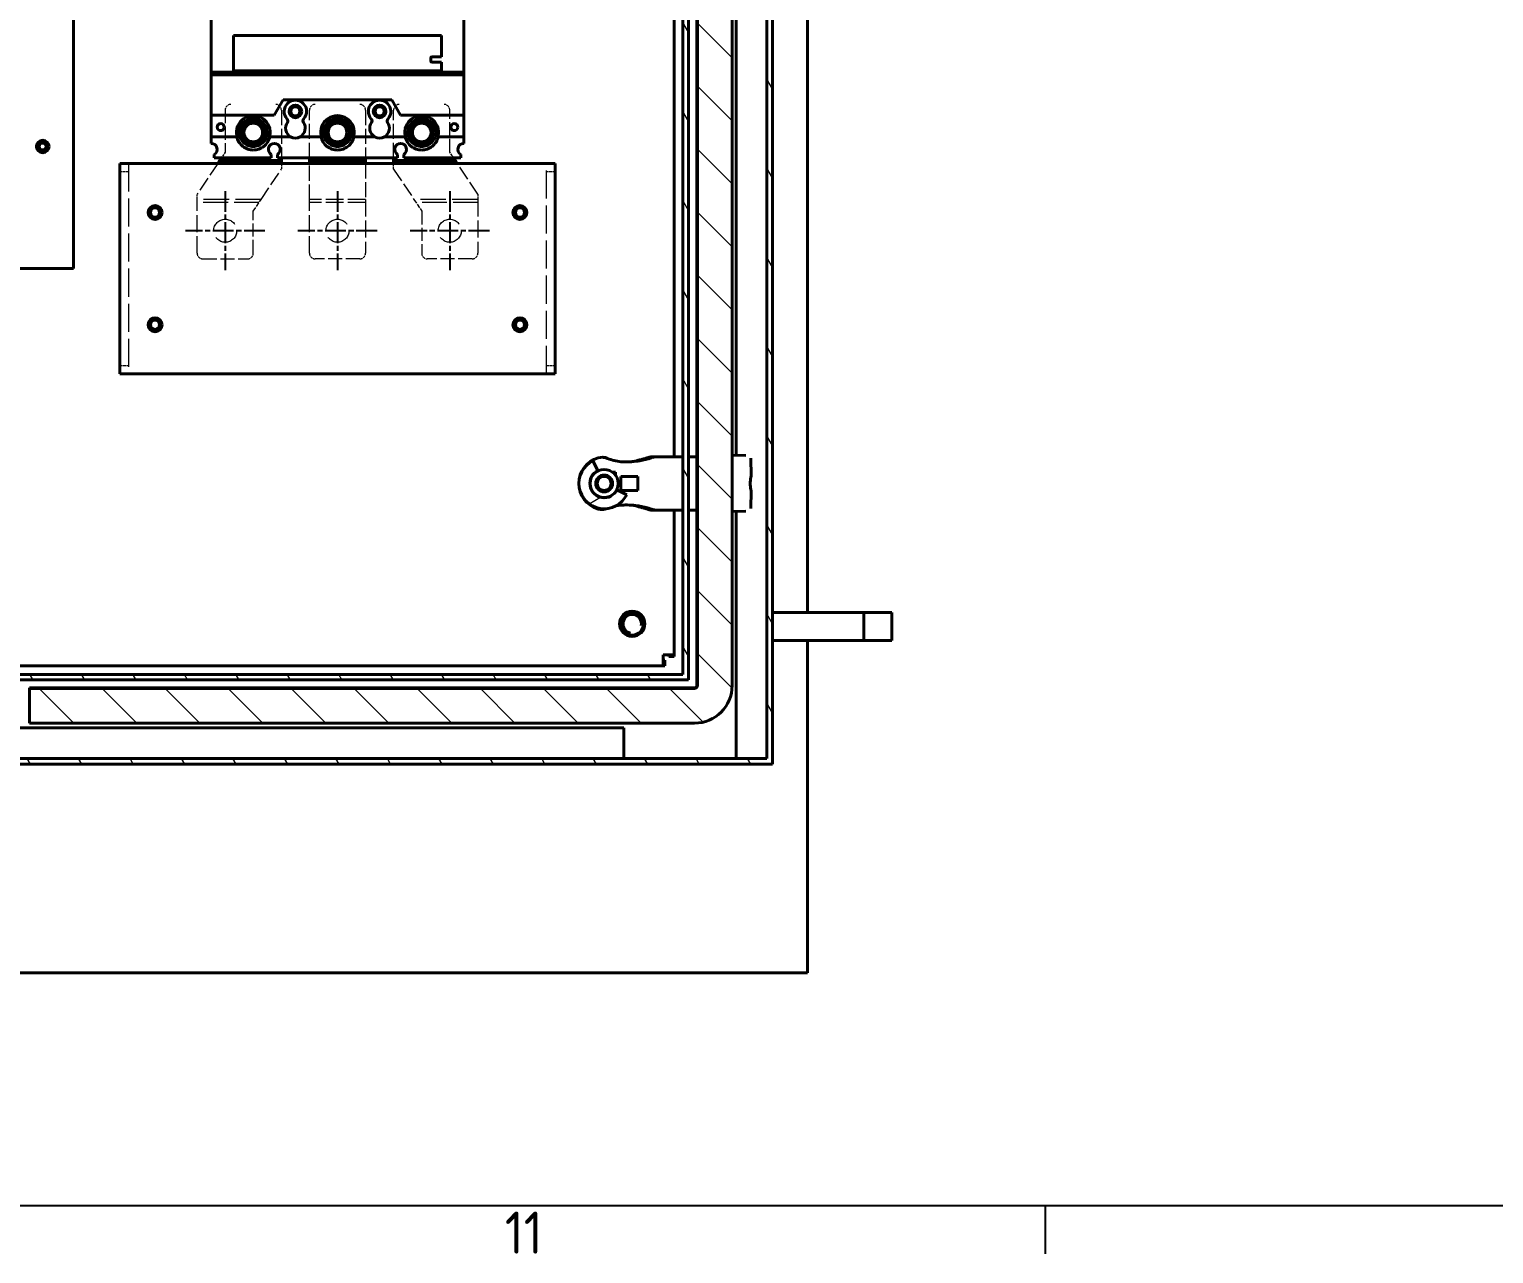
# Model space of a CAD drawing. Header units: millimetres. Extents: x 0 to 5945, y 0 to 4205.
# Drawn here: x 1867 to 2389, y 83 to 519 of the extents above; entities that cross this region are included whole.
import ezdxf

# ---------------------------------------------------------------- set-up
doc = ezdxf.new("R2010")
doc.units = ezdxf.units.MM
doc.header["$LTSCALE"] = 5
doc.linetypes.add('CHAIN', pattern=[0.3543, 0.2362, -0.0295, 0.0591, -0.0295])
doc.linetypes.add('DASHED', pattern=[0.2067, 0.1654, -0.0413])
doc.layers.get('0').update_dxf_attribs({"color": 3, "lineweight": 25})
for name, color, linetype, lineweight in [('가려진 것(ISO)', 2, 'DASHED', 18), ('가시적인 것(ISO)', 3, 'Continuous', 40), ('가시적인 좁은 것(ISO)', 3, 'Continuous', 35), ('경계(ISO)', 7, 'Continuous', 25), ('중심 표식(ISO)', 1, 'Continuous', 25), ('해치(ISO)', 7, 'Continuous', 18)]:
    doc.layers.add(name, color=color, linetype=linetype, lineweight=lineweight)
doc.styles.add('문자 텍스트_PSTEK_POSCO', font='isocp.shx')
pattern_1 = [(120.0002, (0, 0), (-13.74813, -7.93754), [])]

# ---------------------------------------------------------------- blocks, each defined once
blk = doc.blocks.new('경계 Default Border')
at = {"layer": '경계(ISO)'}
blk.add_line((445.88, 20), (445.88, 16.6), dxfattribs=at)
at = {"layer": '경계(ISO)', "flags": 128}
blk.add_lwpolyline([(20, 20), (20, 821), (1169, 821), (1169, 20), (20, 20)], dxfattribs=at)
at = {"layer": '경계(ISO)', "color": 2, "insert": (407.37, 16.6), "char_height": 3, "attachment_point": 7, "style": '문자 텍스트_PSTEK_POSCO'}
blk.add_mtext('11', dxfattribs=at)

msp = doc.modelspace()

# ---------------------------------------------------------------- hatches: boundary and pattern name
at = {"layer": '해치(ISO)'}
h = msp.add_hatch(dxfattribs=at)
h.set_pattern_fill('ANSI31', color=256, scale=127, angle=75.00018, style=0)
h.set_pattern_definition(pattern_1)
h.paths.add_polyline_path([(1602.237, 257.352), (2132.237, 257.352), (2132.237, 827.352), (1602.237, 827.352), (1602.237, 766.852), (1602.237, 707.852), (1602.237, 376.852), (1602.237, 317.852)])
h.paths.add_polyline_path([(1604.237, 259.352), (1604.237, 825.352), (2130.237, 825.352), (2130.237, 259.352)], flags=0)
edge = h.paths.add_edge_path()
edge.add_ellipse((1657.237, 307.352), major_axis=(-4, 0), ratio=1, start_angle=0, end_angle=360)
h.paths.add_polyline_path([(2102.237, 287.352), (2102.237, 797.352), (1632.237, 797.352), (1632.237, 287.352)])
h.paths.add_polyline_path([(1634.237, 289.352), (1634.237, 795.352), (2100.237, 795.352), (2100.237, 289.352)], flags=0)
h = msp.add_hatch(dxfattribs=at)
h.set_pattern_fill('ANSI31', color=256, scale=127, angle=90.00021, style=0)
h.set_pattern_definition([(135.0002, (0, 0), (-11.22528, -11.22536), [])])
edge = h.paths.add_edge_path()
edge.add_line((2117.821, 285.352), (2117.821, 799.352))
edge.add_ellipse((2104.437, 799.352), major_axis=(13.384, 0), ratio=1, start_angle=0, end_angle=90)
edge.add_line((2104.437, 812.736), (1630.437, 812.736))
edge.add_ellipse((1630.437, 799.352), major_axis=(0, 13.384), ratio=1, start_angle=0, end_angle=90)
edge.add_line((1617.053, 799.352), (1617.053, 285.352))
edge.add_ellipse((1630.437, 285.352), major_axis=(-13.384, 0), ratio=1, start_angle=0, end_angle=90)
edge.add_line((1630.437, 271.967), (1867.387, 271.967))
edge.add_line((1867.387, 271.967), (1867.387, 284.311))
edge.add_line((1867.387, 284.311), (1630.437, 284.311))
edge.add_ellipse((1630.437, 285.352), major_axis=(0, -1.041), ratio=1, start_angle=270, end_angle=360, ccw=False)
edge.add_line((1629.396, 285.352), (1629.396, 799.352))
edge.add_ellipse((1630.437, 799.352), major_axis=(-1.041, 0), ratio=1, start_angle=270, end_angle=360, ccw=False)
edge.add_line((1630.437, 800.392), (2104.437, 800.392))
edge.add_ellipse((2104.437, 799.352), major_axis=(0, 1.041), ratio=1, start_angle=270, end_angle=360, ccw=False)
edge.add_line((2105.478, 799.352), (2105.478, 285.352))
edge.add_ellipse((2104.437, 285.352), major_axis=(1.041, 0), ratio=1, start_angle=270, end_angle=360, ccw=False)
edge.add_line((2104.437, 284.311), (1867.487, 284.311))
edge.add_line((1867.487, 284.311), (1867.487, 271.967))
edge.add_line((1867.487, 271.967), (2104.437, 271.967))
edge.add_ellipse((2104.437, 285.352), major_axis=(0, -13.384), ratio=1, start_angle=0, end_angle=90)
h = msp.add_hatch(dxfattribs=at)
h.set_pattern_fill('ANSI31', color=256, scale=127, angle=-14.99998, style=0)
h.set_pattern_definition([(30, (0, 0), (-7.9375, 13.74815), [])])
edge = h.paths.add_edge_path()
edge.add_ellipse((2072.237, 357.352), major_axis=(-4.024, 8.05), ratio=1, start_angle=0, end_angle=216.88738)
edge.add_line((2080.287, 353.328), (2076.799, 355.071))
edge.add_ellipse((2072.237, 357.352), major_axis=(4.562, -2.28), ratio=1, start_angle=143.11262, end_angle=360, ccw=False)
edge.add_line((2069.957, 361.913), (2068.213, 365.402))
h = msp.add_hatch(dxfattribs=at)
h.set_pattern_fill('ANSI31', color=256, scale=127, angle=75.00018, style=0)
h.set_pattern_definition(pattern_1)
edge = h.paths.add_edge_path()
edge.add_ellipse((2072.237, 357.352), major_axis=(-5, 0), ratio=1, start_angle=0, end_angle=360)
edge = h.paths.add_edge_path(flags=0)
edge.add_ellipse((2072.237, 357.352), major_axis=(2.5, 0), ratio=1, start_angle=0, end_angle=360)
h = msp.add_hatch(dxfattribs=at)
h.set_pattern_fill('ANSI31', color=256, scale=127, style=0)
h.set_pattern_definition([(45, (0, 0), (-11.22532, 11.22532), [])])
edge = h.paths.add_edge_path()
edge.add_ellipse((2072.237, 357.352), major_axis=(-3, 0), ratio=1, start_angle=0, end_angle=360)

# ---------------------------------------------------------------- linework, layer by layer
at = {"layer": '가려진 것(ISO)', "ltscale": 5.71399}
for p, q in [((1937.237, 490.352), (1937.237, 475.352)), ((2017.237, 475.352), (2017.237, 490.352)), ((1947.237, 439.352), (1947.237, 454.352)), ((2007.237, 454.352), (2007.237, 439.352))]:
    msp.add_line(p, q, dxfattribs=at)
at = {"layer": '가려진 것(ISO)', "ltscale": 6.475868}
for p, q in [((1957.237, 490.352), (1957.237, 473.352)), ((1967.237, 473.352), (1967.237, 490.352)), ((1987.237, 490.352), (1987.237, 473.352)), ((1997.237, 473.352), (1997.237, 490.352))]:
    msp.add_line(p, q, dxfattribs=at)
at = {"layer": '가려진 것(ISO)', "ltscale": 0.91715}
for p, q in [((1937.237, 475.352), (1935.896, 473.352)), ((2018.577, 473.352), (2017.237, 475.352))]:
    msp.add_line(p, q, dxfattribs=at)
at = {"layer": '가려진 것(ISO)', "ltscale": 12.094824}
for p, q in [((1902.737, 471.352), (1902.737, 396.352)), ((2051.737, 396.352), (2051.737, 471.352))]:
    msp.add_line(p, q, dxfattribs=at)
at = {"layer": '가려진 것(ISO)', "ltscale": 6.163015}
for p, q in [((1934.555, 471.352), (1927.237, 460.435)), ((2027.237, 460.435), (2019.918, 471.352))]:
    msp.add_line(p, q, dxfattribs=at)
at = {"layer": '가려진 것(ISO)', "ltscale": 11.011116}
for p, q in [((1957.237, 471.235), (1934.477, 471.235)), ((2019.997, 471.235), (1997.237, 471.235)), ((1949.997, 458.468), (1927.237, 458.468)), ((2027.237, 458.468), (2004.477, 458.468))]:
    msp.add_line(p, q, dxfattribs=at)
at = {"layer": '가려진 것(ISO)', "ltscale": 1.04912}
for p, q in [((1957.237, 471.352), (1957.237, 469.268)), ((1997.237, 469.268), (1997.237, 471.352))]:
    msp.add_line(p, q, dxfattribs=at)
at = {"layer": '가려진 것(ISO)', "ltscale": 6.48682}
for p, q in [((1967.237, 458.468), (1967.237, 471.352)), ((1987.237, 471.352), (1987.237, 458.468))]:
    msp.add_line(p, q, dxfattribs=at)
at = {"layer": '가려진 것(ISO)', "ltscale": 7.618686}
for p, q in [((1987.237, 471.235), (1967.237, 471.235)), ((1987.237, 458.468), (1967.237, 458.468)), ((1987.237, 457.352), (1967.237, 457.352))]:
    msp.add_line(p, q, dxfattribs=at)
at = {"layer": '가려진 것(ISO)', "ltscale": 1.142718}
for p, q in [((1902.737, 468.352), (1899.737, 468.352)), ((2054.737, 468.352), (2051.737, 468.352)), ((1899.737, 399.352), (1902.737, 399.352)), ((2051.737, 399.352), (2054.737, 399.352))]:
    msp.add_line(p, q, dxfattribs=at)
at = {"layer": '가려진 것(ISO)', "ltscale": 6.097047}
for p, q in [((1949.997, 458.468), (1957.237, 469.268)), ((1997.237, 469.268), (2004.477, 458.468))]:
    msp.add_line(p, q, dxfattribs=at)
at = {"layer": '가려진 것(ISO)', "ltscale": 0.990287}
for p, q in [((1927.237, 458.468), (1927.237, 460.435)), ((2027.237, 460.435), (2027.237, 458.468))]:
    msp.add_line(p, q, dxfattribs=at)
at = {"layer": '가려진 것(ISO)', "ltscale": 7.282258}
for p, q in [((1927.237, 439.352), (1927.237, 458.468)), ((1967.237, 439.352), (1967.237, 458.468)), ((1987.237, 458.468), (1987.237, 439.352)), ((2027.237, 458.468), (2027.237, 439.352))]:
    msp.add_line(p, q, dxfattribs=at)
at = {"layer": '가려진 것(ISO)', "ltscale": 10.648879}
for p, q in [((1949.248, 457.352), (1927.237, 457.352)), ((2027.237, 457.352), (2005.225, 457.352))]:
    msp.add_line(p, q, dxfattribs=at)
at = {"layer": '가려진 것(ISO)', "ltscale": 1.887987}
for p, q in [((1947.237, 454.352), (1949.997, 458.468)), ((2004.477, 458.468), (2007.237, 454.352))]:
    msp.add_line(p, q, dxfattribs=at)
at = {"layer": '가려진 것(ISO)', "ltscale": 6.094929}
for p, q in [((1929.237, 437.352), (1945.237, 437.352)), ((1985.237, 437.352), (1969.237, 437.352)), ((2025.237, 437.352), (2009.237, 437.352))]:
    msp.add_line(p, q, dxfattribs=at)
at = {"layer": '가려진 것(ISO)', "ltscale": 12.463018}
for centre in [(1937.237, 447.352), (1977.237, 447.352), (2017.237, 447.352)]:
    msp.add_circle(centre, 4.1, dxfattribs=at)
at = {"layer": '가려진 것(ISO)', "ltscale": 1.196656}
for centre, start, end in [((1939.237, 490.352), 90, 180), ((1955.237, 490.352), 0, 90), ((1969.237, 490.352), 90, 180), ((1985.237, 490.352), 0, 90), ((1999.237, 490.352), 90, 180), ((2015.237, 490.352), 0, 90), ((1929.237, 439.352), 180, 270), ((1945.237, 439.352), 270, 0), ((1969.237, 439.352), 180, 270), ((1985.237, 439.352), 270, 0), ((2009.237, 439.352), 180, 270), ((2025.237, 439.352), 270, 0)]:
    msp.add_arc(centre, 2, start, end, dxfattribs=at)
at = {"layer": '가시적인 것(ISO)'}
for p, q in [((2130.237, 825.352), (2130.237, 259.352)), ((2132.237, 257.352), (2132.237, 827.352)), ((2105.291, 799.352), (2105.291, 285.352)), ((2105.478, 799.352), (2105.478, 285.352)), ((2117.821, 285.352), (2117.821, 799.352)), ((1883.237, 795.352), (1883.237, 433.852)), ((2100.237, 795.352), (2100.237, 289.352)), ((2102.237, 287.352), (2102.237, 797.352)), ((2097.237, 717.852), (2097.237, 366.852)), ((2119.237, 367.338), (2119.237, 717.365)), ((2144.737, 311.352), (2144.737, 702.352)), ((1932.237, 527.352), (1932.237, 503.852)), ((2022.237, 503.852), (2022.237, 527.352)), ((1940.237, 516.852), (1940.237, 504.352)), ((2014.237, 516.852), (1940.237, 516.852)), ((2014.237, 509.352), (2014.237, 516.852)), ((2010.437, 507.852), (2010.437, 508.852)), ((2010.937, 509.352), (2014.237, 509.352)), ((2014.237, 507.352), (2010.937, 507.352)), ((2014.237, 504.352), (2014.237, 507.352)), ((1932.237, 502.852), (1932.237, 503.852)), ((2022.237, 503.852), (1932.237, 503.852)), ((1932.237, 502.852), (1932.237, 488.552)), ((2022.237, 502.852), (1932.237, 502.852)), ((1940.237, 504.352), (2014.237, 504.352)), ((2022.237, 503.852), (2022.237, 502.852)), ((2022.237, 488.552), (2022.237, 502.852)), ((1954.736, 488.552), (1957.837, 493.922)), ((1957.837, 493.922), (1996.637, 493.922)), ((1996.637, 493.922), (1999.737, 488.552)), ((1932.237, 488.552), (1932.237, 480.852)), ((1932.237, 488.552), (1954.736, 488.552)), ((1999.737, 488.552), (2022.237, 488.552)), ((2022.237, 488.552), (2022.237, 480.852)), ((1932.237, 478.452), (1932.237, 480.852)), ((1941.367, 480.852), (1932.237, 480.852)), ((1960.478, 480.852), (1953.107, 480.852)), ((1971.367, 480.852), (1963.996, 480.852)), ((1990.478, 480.852), (1983.107, 480.852)), ((2001.367, 480.852), (1993.996, 480.852)), ((2022.237, 480.852), (2013.107, 480.852)), ((2022.237, 480.852), (2022.237, 478.452)), ((1899.737, 396.352), (1899.737, 471.352)), ((1899.737, 471.352), (1905.737, 471.352)), ((2048.737, 471.352), (1905.737, 471.352)), ((1933.337, 473.352), (1933.337, 474.563)), ((1953.637, 473.352), (1933.337, 473.352)), ((1935.225, 472.352), (1934.555, 471.352)), ((1935.896, 473.352), (1935.225, 472.352)), ((1957.237, 472.352), (1935.225, 472.352)), ((1953.637, 473.352), (1953.637, 474.563)), ((1955.837, 473.352), (1955.837, 474.563)), ((1998.637, 473.352), (1955.837, 473.352)), ((1957.237, 473.352), (1957.237, 472.352)), ((1957.237, 472.352), (1957.237, 471.352)), ((1967.237, 472.352), (1967.237, 473.352)), ((1987.237, 472.352), (1967.237, 472.352)), ((1967.237, 471.352), (1967.237, 472.352)), ((1987.237, 473.352), (1987.237, 472.352)), ((1987.237, 472.352), (1987.237, 471.352)), ((1997.237, 472.352), (1997.237, 473.352)), ((2019.248, 472.352), (1997.237, 472.352)), ((1997.237, 471.352), (1997.237, 472.352)), ((1998.637, 473.352), (1998.637, 474.563)), ((2000.837, 473.352), (2000.837, 474.563)), ((2021.137, 473.352), (2000.837, 473.352)), ((2019.248, 472.352), (2018.577, 473.352)), ((2019.918, 471.352), (2019.248, 472.352)), ((2021.137, 473.352), (2021.137, 474.563)), ((2054.737, 471.352), (2048.737, 471.352)), ((2054.737, 471.352), (2054.737, 396.352)), ((1663.237, 433.852), (1881.237, 433.852)), ((1881.237, 433.852), (1883.237, 433.852)), ((1899.737, 396.352), (1905.737, 396.352)), ((1905.737, 396.352), (2048.737, 396.352)), ((2054.737, 396.352), (2048.737, 396.352)), ((2069.957, 361.913), (2068.213, 365.402)), ((2071.465, 366.668), (2071.463, 366.668)), ((2090.815, 366.852), (2089.38, 366.852)), ((2090.815, 366.852), (2091.783, 366.852)), ((2091.783, 366.852), (2100.237, 366.852)), ((2102.237, 366.852), (2105.291, 366.852)), ((2117.821, 367.359), (2122.716, 367.287)), ((2124.482, 366.297), (2124.575, 360.037)), ((2068.235, 360.349), (2068.235, 360.513)), ((2069.073, 361.352), (2069.237, 361.352)), ((2075.237, 361.352), (2076.235, 361.352)), ((2076.235, 361.352), (2076.235, 360.354)), ((2080.287, 353.328), (2076.799, 355.071)), ((2078.234, 359.852), (2078.234, 354.852)), ((2080.669, 359.852), (2078.234, 359.852)), ((2078.234, 354.852), (2080.669, 354.852)), ((2084.235, 359.852), (2080.669, 359.852)), ((2080.669, 354.852), (2084.235, 354.852)), ((2084.235, 359.852), (2084.235, 354.852)), ((2124.236, 357.852), (2124.236, 356.852)), ((2124.236, 357.852), (2124.237, 357.852)), ((2124.236, 356.852), (2124.237, 356.852)), ((2068.235, 354.19), (2068.235, 354.354)), ((2069.237, 353.352), (2069.073, 353.352)), ((2075.401, 353.352), (2075.237, 353.352)), ((2076.235, 354.349), (2076.235, 354.186)), ((2124.575, 354.666), (2124.482, 348.406)), ((2071.465, 348.035), (2071.463, 348.035)), ((2089.38, 347.852), (2090.815, 347.852)), ((2091.783, 347.852), (2090.815, 347.852)), ((2091.783, 347.852), (2100.237, 347.852)), ((2097.237, 347.852), (2097.237, 296.352)), ((2102.237, 347.852), (2105.291, 347.852)), ((2117.821, 347.345), (2122.716, 347.416)), ((2119.237, 259.352), (2119.237, 347.365)), ((2164.737, 311.352), (2132.237, 311.352)), ((2174.737, 311.352), (2164.737, 311.352)), ((2164.737, 311.352), (2164.737, 301.352)), ((2174.737, 301.352), (2174.737, 311.352)), ((2164.737, 301.352), (2132.237, 301.352)), ((2144.737, 183.074), (2144.737, 301.352)), ((2164.737, 301.352), (2174.737, 301.352)), ((2093.237, 292.352), (1641.237, 292.352)), ((2093.237, 296.352), (2097.237, 296.352)), ((2093.237, 292.352), (2093.237, 296.352)), ((2093.237, 294.352), (2093.822, 294.352)), ((2093.237, 292.352), (2093.822, 292.352)), ((2093.822, 294.352), (2093.822, 292.352)), ((2095.237, 296.352), (2095.237, 295.766)), ((2095.237, 295.766), (2097.237, 295.766)), ((2097.237, 295.766), (2097.237, 296.352)), ((1632.237, 287.352), (2102.237, 287.352)), ((2100.237, 289.352), (1634.237, 289.352)), ((1867.487, 284.311), (1867.487, 284.497)), ((2104.437, 284.497), (1867.487, 284.497)), ((2104.437, 284.311), (1867.487, 284.311)), ((1867.487, 284.311), (1867.487, 271.967)), ((1867.487, 271.967), (2104.437, 271.967)), ((2079.237, 270.352), (1655.237, 270.352)), ((2079.237, 259.352), (2079.237, 270.352)), ((1602.237, 257.352), (2132.237, 257.352)), ((2130.237, 259.352), (1604.237, 259.352)), ((2144.737, 183.074), (1589.737, 183.074))]:
    msp.add_line(p, q, dxfattribs=at)
for centre, radius in [((1962.237, 489.852), 2.25), ((1962.237, 489.852), 1.621), ((1992.237, 489.852), 2.25), ((1992.237, 489.852), 1.621), ((1935.637, 484.252), 1.25), ((1947.237, 482.352), 4.1), ((1947.237, 482.352), 3.323), ((1977.237, 482.352), 4.1), ((1977.237, 482.352), 3.323), ((2007.237, 482.352), 4.1), ((2007.237, 482.352), 3.323), ((2018.837, 484.252), 1.25), ((1872.237, 477.352), 2.25), ((1872.237, 477.352), 1.75), ((1872.237, 477.352), 1.229), ((1912.237, 453.852), 2.5), ((1912.237, 453.852), 1.621), ((2042.237, 453.852), 2.5), ((2042.237, 453.852), 1.621), ((1912.237, 413.852), 2.5), ((1912.237, 413.852), 1.621), ((2042.237, 413.852), 2.5), ((2042.237, 413.852), 1.621), ((2072.237, 357.352), 5), ((2072.237, 357.352), 3), ((2072.237, 357.352), 2.5), ((2082.237, 307.352), 4.5), ((2082.237, 307.352), 4)]:
    msp.add_circle(centre, radius, dxfattribs=at)
for centre, radius, start, end in [((2010.937, 508.852), 0.5, 90, 180), ((2010.937, 507.852), 0.5, 180, 270), ((1962.237, 489.852), 4, 317.39686, 222.60314), ((1992.237, 489.852), 4, 317.39686, 222.60314), ((1947.237, 482.352), 6, 347.45213, 192.54787), ((1947.237, 482.352), 5, 346.81072, 193.18928), ((1962.237, 483.877), 3.5, 144.86959, 239.83189), ((1958.556, 486.467), 1, 324.86959, 42.60314), ((1962.237, 483.877), 3.5, 300.16811, 35.13041), ((1965.917, 486.467), 1, 137.39686, 215.13041), ((1977.237, 482.352), 6, 347.45213, 192.54787), ((1977.237, 482.352), 5, 346.81072, 193.18928), ((1992.237, 483.877), 3.5, 144.86959, 239.83189), ((1988.556, 486.467), 1, 324.86959, 42.60314), ((1992.237, 483.877), 3.5, 300.16811, 35.13041), ((1995.917, 486.467), 1, 137.39686, 215.13041), ((2007.237, 482.352), 6, 347.45213, 192.54787), ((2007.237, 482.352), 5, 346.81072, 193.18928), ((1962.237, 483.877), 3.5, 239.83189, 300.16811), ((1992.237, 483.877), 3.5, 239.83189, 300.16811), ((1932.237, 476.352), 2.1, 301.58814, 90), ((1954.737, 476.352), 2.1, 301.58814, 238.41186), ((1999.737, 476.352), 2.1, 301.58814, 238.41186), ((2022.237, 476.352), 2.1, 90, 238.41186), ((2072.237, 357.352), 9, 116.55631, 333.44369), ((2071.463, 361.668), 5, 66.86441, 106.41328), ((2071.465, 361.668), 5, 66.86441, 90), ((2072.237, 357.352), 5.1, 116.55631, 333.44369), ((2071.463, 353.035), 5, 253.58673, 292.86717), ((2071.465, 353.035), 5, 270, 292.87672), ((2104.437, 285.352), 1.041, 270, 0), ((2104.437, 285.352), 13.384, 270, 0), ((2104.437, 285.352), 0.855, 270, 0)]:
    msp.add_arc(centre, radius, start, end, dxfattribs=at)
for centre, major_axis, start_param, end_param in [((2072.735, 357.352), (-2.684, 9.113), 0, 2.5686614), ((2079.322, 380.06), (0, -15), 5.879393, 6.2106371), ((2079.323, 380.06), (0, -15), 5.879393, 6.2106371), ((2079.323, 334.643), (0, 15), 0.0725483, 0.1997114), ((2079.322, 334.643), (0, 15), 0.0725482, 0.1995204)]:
    msp.add_ellipse(centre, major_axis=major_axis, ratio=0.9999999, start_param=start_param, end_param=end_param, dxfattribs=at)
for points, knots in [([(1941.367, 480.852), (1941.368, 480.884), (1941.37, 480.917), (1941.375, 480.983), (1941.377, 481.015), (1941.38, 481.048)], [0.000007203, 0.000007203, 0.000007203, 0.000007203, 0.009856061, 0.009856061, 0.019699251, 0.019699251, 0.019699251, 0.019699251]), ([(1947.235, 476.094), (1946.563, 476.094), (1945.897, 476.207), (1944.621, 476.651), (1944.025, 476.982), (1942.957, 477.832), (1942.499, 478.349), (1941.771, 479.523), (1941.511, 480.172), (1941.367, 480.852)], [0.00000148, 0.00000148, 0.00000148, 0.00000148, 0.20164106, 0.20164106, 0.40633013, 0.40633013, 0.61620759, 0.61620759, 0.83060308, 0.83060308, 0.83060308, 0.83060308]), ([(1942.369, 481.211), (1942.261, 481.19), (1942.045, 481.151), (1941.715, 481.097), (1941.492, 481.064), (1941.38, 481.048)], [0.00001078, 0.00001078, 0.00001078, 0.00001078, 0.33333333, 0.66666667, 1, 1, 1, 1]), ([(1947.236, 477.352), (1946.926, 477.352), (1946.618, 477.38), (1946.01, 477.494), (1945.711, 477.58), (1945.23, 477.767), (1945.041, 477.855), (1944.614, 478.086), (1944.381, 478.238), (1943.94, 478.581), (1943.735, 478.772), (1943.404, 479.134), (1943.271, 479.299), (1942.965, 479.733), (1942.807, 480.011), (1942.545, 480.594), (1942.442, 480.899), (1942.369, 481.211)], [0.00000126, 0.00000126, 0.00000126, 0.00000126, 0.09275539, 0.09275539, 0.18615798, 0.18615798, 0.24898347, 0.24898347, 0.33373546, 0.33373546, 0.41978087, 0.41978087, 0.48516367, 0.48516367, 0.58457663, 0.58457663, 0.68530427, 0.68530427, 0.68530427, 0.68530427]), ([(1953.107, 480.852), (1952.963, 480.172), (1952.702, 479.522), (1951.974, 478.349), (1951.515, 477.831), (1950.448, 476.981), (1949.851, 476.651), (1948.574, 476.206), (1947.908, 476.094), (1947.235, 476.094)], [0.0000083, 0.0000083, 0.0000083, 0.0000083, 0.21531652, 0.21531652, 0.42608579, 0.42608579, 0.63164446, 0.63164446, 0.83413919, 0.83413919, 0.83413919, 0.83413919]), ([(1952.105, 481.211), (1952.032, 480.899), (1951.929, 480.594), (1951.666, 480.011), (1951.508, 479.733), (1951.202, 479.298), (1951.069, 479.134), (1950.738, 478.771), (1950.532, 478.581), (1950.092, 478.237), (1949.859, 478.085), (1949.431, 477.854), (1949.242, 477.767), (1948.761, 477.579), (1948.462, 477.494), (1947.853, 477.38), (1947.545, 477.351), (1947.236, 477.352)], [0.00000588, 0.00000588, 0.00000588, 0.00000588, 0.10060501, 0.10060501, 0.19989109, 0.19989109, 0.26519054, 0.26519054, 0.35112663, 0.35112663, 0.43576977, 0.43576977, 0.49851352, 0.49851352, 0.59179524, 0.59179524, 0.68443024, 0.68443024, 0.68443024, 0.68443024]), ([(1952.105, 481.211), (1952.212, 481.19), (1952.429, 481.151), (1952.758, 481.097), (1952.981, 481.064), (1953.093, 481.048)], [0.00001077, 0.00001077, 0.00001077, 0.00001077, 0.33333333, 0.66666667, 1, 1, 1, 1]), ([(1953.093, 481.048), (1953.096, 481.015), (1953.099, 480.983), (1953.103, 480.917), (1953.105, 480.884), (1953.107, 480.852)], [0.000001, 0.000001, 0.000001, 0.000001, 0.009844184, 0.009844184, 0.019692991, 0.019692991, 0.019692991, 0.019692991]), ([(1971.367, 480.852), (1971.368, 480.884), (1971.37, 480.917), (1971.375, 480.983), (1971.377, 481.015), (1971.38, 481.048)], [0.000007203, 0.000007203, 0.000007203, 0.000007203, 0.009856061, 0.009856061, 0.019699251, 0.019699251, 0.019699251, 0.019699251]), ([(1977.235, 476.094), (1976.563, 476.094), (1975.897, 476.207), (1974.621, 476.651), (1974.025, 476.982), (1972.957, 477.832), (1972.499, 478.349), (1971.771, 479.523), (1971.511, 480.172), (1971.367, 480.852)], [0.00000148, 0.00000148, 0.00000148, 0.00000148, 0.20164106, 0.20164106, 0.40633013, 0.40633013, 0.61620759, 0.61620759, 0.83060308, 0.83060308, 0.83060308, 0.83060308]), ([(1972.369, 481.211), (1972.261, 481.19), (1972.045, 481.151), (1971.715, 481.097), (1971.492, 481.064), (1971.38, 481.048)], [0.00001078, 0.00001078, 0.00001078, 0.00001078, 0.33333333, 0.66666667, 1, 1, 1, 1]), ([(1977.236, 477.352), (1976.926, 477.352), (1976.618, 477.38), (1976.01, 477.494), (1975.711, 477.58), (1975.23, 477.767), (1975.041, 477.855), (1974.614, 478.086), (1974.381, 478.238), (1973.94, 478.581), (1973.735, 478.772), (1973.404, 479.134), (1973.271, 479.299), (1972.965, 479.733), (1972.807, 480.011), (1972.545, 480.594), (1972.442, 480.899), (1972.369, 481.211)], [0.00000126, 0.00000126, 0.00000126, 0.00000126, 0.09275539, 0.09275539, 0.18615798, 0.18615798, 0.24898347, 0.24898347, 0.33373546, 0.33373546, 0.41978087, 0.41978087, 0.48516367, 0.48516367, 0.58457663, 0.58457663, 0.68530427, 0.68530427, 0.68530427, 0.68530427]), ([(1983.107, 480.852), (1982.963, 480.172), (1982.702, 479.522), (1981.974, 478.349), (1981.515, 477.831), (1980.448, 476.981), (1979.851, 476.651), (1978.574, 476.206), (1977.908, 476.094), (1977.235, 476.094)], [0.0000083, 0.0000083, 0.0000083, 0.0000083, 0.21531652, 0.21531652, 0.42608579, 0.42608579, 0.63164446, 0.63164446, 0.83413919, 0.83413919, 0.83413919, 0.83413919]), ([(1982.105, 481.211), (1982.032, 480.899), (1981.929, 480.594), (1981.666, 480.011), (1981.508, 479.733), (1981.202, 479.298), (1981.069, 479.134), (1980.738, 478.771), (1980.532, 478.581), (1980.092, 478.237), (1979.859, 478.085), (1979.431, 477.854), (1979.242, 477.767), (1978.761, 477.579), (1978.462, 477.494), (1977.853, 477.38), (1977.545, 477.351), (1977.236, 477.352)], [0.00000588, 0.00000588, 0.00000588, 0.00000588, 0.10060501, 0.10060501, 0.19989109, 0.19989109, 0.26519054, 0.26519054, 0.35112663, 0.35112663, 0.43576977, 0.43576977, 0.49851352, 0.49851352, 0.59179524, 0.59179524, 0.68443024, 0.68443024, 0.68443024, 0.68443024]), ([(1982.105, 481.211), (1982.212, 481.19), (1982.429, 481.151), (1982.758, 481.097), (1982.981, 481.064), (1983.093, 481.048)], [0.00001077, 0.00001077, 0.00001077, 0.00001077, 0.33333333, 0.66666667, 1, 1, 1, 1]), ([(1983.093, 481.048), (1983.096, 481.015), (1983.099, 480.983), (1983.103, 480.917), (1983.105, 480.884), (1983.107, 480.852)], [0.000001, 0.000001, 0.000001, 0.000001, 0.009844184, 0.009844184, 0.019692991, 0.019692991, 0.019692991, 0.019692991]), ([(2001.367, 480.852), (2001.368, 480.884), (2001.37, 480.917), (2001.375, 480.983), (2001.377, 481.015), (2001.38, 481.048)], [0.000007203, 0.000007203, 0.000007203, 0.000007203, 0.009856061, 0.009856061, 0.019699251, 0.019699251, 0.019699251, 0.019699251]), ([(2007.235, 476.094), (2006.563, 476.094), (2005.897, 476.207), (2004.621, 476.651), (2004.025, 476.982), (2002.957, 477.832), (2002.499, 478.349), (2001.771, 479.523), (2001.511, 480.172), (2001.367, 480.852)], [0.00000148, 0.00000148, 0.00000148, 0.00000148, 0.20164106, 0.20164106, 0.40633013, 0.40633013, 0.61620759, 0.61620759, 0.83060308, 0.83060308, 0.83060308, 0.83060308]), ([(2002.369, 481.211), (2002.261, 481.19), (2002.045, 481.151), (2001.715, 481.097), (2001.492, 481.064), (2001.38, 481.048)], [0.00001078, 0.00001078, 0.00001078, 0.00001078, 0.33333333, 0.66666667, 1, 1, 1, 1]), ([(2007.236, 477.352), (2006.926, 477.352), (2006.618, 477.38), (2006.01, 477.494), (2005.711, 477.58), (2005.23, 477.767), (2005.041, 477.855), (2004.614, 478.086), (2004.381, 478.238), (2003.94, 478.581), (2003.735, 478.772), (2003.404, 479.134), (2003.271, 479.299), (2002.965, 479.733), (2002.807, 480.011), (2002.545, 480.594), (2002.442, 480.899), (2002.369, 481.211)], [0.00000126, 0.00000126, 0.00000126, 0.00000126, 0.09275539, 0.09275539, 0.18615798, 0.18615798, 0.24898347, 0.24898347, 0.33373546, 0.33373546, 0.41978087, 0.41978087, 0.48516367, 0.48516367, 0.58457663, 0.58457663, 0.68530427, 0.68530427, 0.68530427, 0.68530427]), ([(2013.107, 480.852), (2012.963, 480.172), (2012.702, 479.522), (2011.974, 478.349), (2011.515, 477.831), (2010.448, 476.981), (2009.851, 476.651), (2008.574, 476.206), (2007.908, 476.094), (2007.235, 476.094)], [0.0000083, 0.0000083, 0.0000083, 0.0000083, 0.21531652, 0.21531652, 0.42608579, 0.42608579, 0.63164446, 0.63164446, 0.83413919, 0.83413919, 0.83413919, 0.83413919]), ([(2012.105, 481.211), (2012.032, 480.899), (2011.929, 480.594), (2011.666, 480.011), (2011.508, 479.733), (2011.202, 479.298), (2011.069, 479.134), (2010.738, 478.771), (2010.532, 478.581), (2010.092, 478.237), (2009.859, 478.085), (2009.431, 477.854), (2009.242, 477.767), (2008.761, 477.579), (2008.462, 477.494), (2007.853, 477.38), (2007.545, 477.351), (2007.236, 477.352)], [0.00000588, 0.00000588, 0.00000588, 0.00000588, 0.10060501, 0.10060501, 0.19989109, 0.19989109, 0.26519054, 0.26519054, 0.35112663, 0.35112663, 0.43576977, 0.43576977, 0.49851352, 0.49851352, 0.59179524, 0.59179524, 0.68443024, 0.68443024, 0.68443024, 0.68443024]), ([(2012.105, 481.211), (2012.212, 481.19), (2012.429, 481.151), (2012.758, 481.097), (2012.981, 481.064), (2013.093, 481.048)], [0.00001077, 0.00001077, 0.00001077, 0.00001077, 0.33333333, 0.66666667, 1, 1, 1, 1]), ([(2013.093, 481.048), (2013.096, 481.015), (2013.099, 480.983), (2013.103, 480.917), (2013.105, 480.884), (2013.107, 480.852)], [0.000001, 0.000001, 0.000001, 0.000001, 0.009844184, 0.009844184, 0.019692991, 0.019692991, 0.019692991, 0.019692991]), ([(2078.234, 365.099), (2079.227, 365.027), (2080.223, 365.009), (2082.212, 365.084), (2083.204, 365.176), (2084.189, 365.322)], [-0.59728772, -0.59728772, -0.59728772, -0.59728772, -0.29865558, -0.29865558, -0.00008864, -0.00008864, -0.00008864, -0.00008864]), ([(2084.152, 365.505), (2083.969, 365.431), (2083.757, 365.372), (2083.272, 365.266), (2083.013, 365.225), (2082.753, 365.189)], [-0.15257167, -0.15257167, -0.15257167, -0.15257167, -0.07857682, -0.07857682, -0.000001, -0.000001, -0.000001, -0.000001]), ([(2084.97, 365.757), (2084.836, 365.728), (2084.7, 365.693), (2084.564, 365.651), (2084.427, 365.609), (2084.29, 365.561), (2084.152, 365.505)], [0, 0, 0, 0, 0.5, 0.5, 0.5, 1, 1, 1, 1]), ([(2084.189, 365.322), (2084.459, 365.362), (2084.728, 365.407), (2085.259, 365.506), (2085.52, 365.561), (2085.773, 365.624)], [0.00008865, 0.00008865, 0.00008865, 0.00008865, 0.0820562, 0.0820562, 0.16423317, 0.16423317, 0.16423317, 0.16423317]), ([(2085.936, 365.991), (2085.792, 365.952), (2085.639, 365.912), (2085.478, 365.873), (2085.317, 365.834), (2085.147, 365.795), (2084.97, 365.757)], [0, 0, 0, 0, 0.5, 0.5, 0.5, 1, 1, 1, 1]), ([(2085.773, 365.624), (2085.811, 365.633), (2085.849, 365.642), (2085.924, 365.658), (2085.962, 365.666), (2086, 365.674)], [0.000001, 0.000001, 0.000001, 0.000001, 0.01231331, 0.01231331, 0.024625646, 0.024625646, 0.024625646, 0.024625646]), ([(2085.936, 365.991), (2086.141, 366.047), (2086.347, 366.106), (2086.757, 366.229), (2086.961, 366.293), (2087.165, 366.359)], [-0.16348865, -0.16348865, -0.16348865, -0.16348865, -0.08174478, -0.08174478, -0.000001, -0.000001, -0.000001, -0.000001]), ([(2086, 365.674), (2086.252, 365.723), (2086.495, 365.775), (2086.954, 365.881), (2087.169, 365.936), (2087.371, 365.991)], [0.000001, 0.000001, 0.000001, 0.000001, 0.08245258, 0.08245258, 0.16282276, 0.16282276, 0.16282276, 0.16282276]), ([(2088.039, 366.645), (2087.879, 366.592), (2087.726, 366.542), (2087.58, 366.494), (2087.463, 366.456), (2087.351, 366.419), (2087.243, 366.384), (2087.217, 366.376), (2087.191, 366.367), (2087.165, 366.359)], [0, 0, 0, 0, 0.5, 0.5, 0.5, 0.9010945, 0.9010945, 0.9010945, 1, 1, 1, 1]), ([(2087.371, 365.991), (2087.577, 366.047), (2087.782, 366.106), (2088.192, 366.229), (2088.396, 366.293), (2088.6, 366.359)], [-0.16348834, -0.16348834, -0.16348834, -0.16348834, -0.08174464, -0.08174464, -0.000001, -0.000001, -0.000001, -0.000001]), ([(2089.38, 366.852), (2089.062, 366.85), (2088.744, 366.82), (2088.305, 366.725), (2088.17, 366.688), (2088.039, 366.645)], [-3.84910613, -3.84910613, -3.84910613, -3.84910613, -3.75506018, -3.75506018, -3.71143601, -3.71143601, -3.71143601, -3.71143601]), ([(2088.6, 366.359), (2088.626, 366.367), (2088.652, 366.376), (2088.678, 366.384), (2088.785, 366.419), (2088.898, 366.456), (2089.015, 366.494), (2089.161, 366.542), (2089.314, 366.592), (2089.474, 366.645)], [0, 0, 0, 0, 0.0974908, 0.0974908, 0.0974908, 0.5, 0.5, 0.5, 1, 1, 1, 1]), ([(2089.474, 366.645), (2089.605, 366.688), (2089.74, 366.725), (2090.179, 366.82), (2090.497, 366.85), (2090.815, 366.852)], [3.71149206, 3.71149206, 3.71149206, 3.71149206, 3.75511823, 3.75511823, 3.84916664, 3.84916664, 3.84916664, 3.84916664]), ([(2078.236, 365.099), (2078.884, 365.052), (2079.579, 365.031), (2080.165, 365.028), (2080.167, 365.028), (2080.168, 365.028), (2080.17, 365.028)], [0, 0, 0, 0, 0.38901968, 0.38901968, 0.38901968, 0.39023344, 0.39023344, 0.39023344, 0.39023344]), ([(2081.26, 365.048), (2081.428, 365.057), (2081.599, 365.068), (2081.777, 365.083), (2082.091, 365.109), (2082.43, 365.145), (2082.753, 365.189)], [0.65227568, 0.65227568, 0.65227568, 0.65227568, 0.77803936, 0.77803936, 0.77803936, 1, 1, 1, 1]), ([(2078.234, 349.604), (2079.227, 349.676), (2080.223, 349.694), (2082.212, 349.619), (2083.204, 349.527), (2084.189, 349.381)], [-0.59728772, -0.59728772, -0.59728772, -0.59728772, -0.29865558, -0.29865558, -0.00008864, -0.00008864, -0.00008864, -0.00008864]), ([(2078.236, 349.604), (2078.884, 349.651), (2079.579, 349.672), (2080.165, 349.675), (2080.167, 349.675), (2080.168, 349.675), (2080.17, 349.675)], [0, 0, 0, 0, 0.38901971, 0.38901971, 0.38901971, 0.39023347, 0.39023347, 0.39023347, 0.39023347]), ([(2081.26, 349.655), (2081.428, 349.646), (2081.599, 349.635), (2081.777, 349.62), (2082.091, 349.594), (2082.43, 349.558), (2082.753, 349.514)], [0.65227578, 0.65227578, 0.65227578, 0.65227578, 0.77803941, 0.77803941, 0.77803941, 1, 1, 1, 1]), ([(2082.753, 349.514), (2083.01, 349.479), (2083.266, 349.438), (2083.752, 349.333), (2083.966, 349.273), (2084.152, 349.198)], [0.000001, 0.000001, 0.000001, 0.000001, 0.07765173, 0.07765173, 0.15274647, 0.15274647, 0.15274647, 0.15274647]), ([(2084.152, 349.198), (2084.289, 349.143), (2084.427, 349.094), (2084.563, 349.052), (2084.7, 349.01), (2084.835, 348.975), (2084.97, 348.946)], [0, 0, 0, 0, 0.5, 0.5, 0.5, 1, 1, 1, 1]), ([(2085.773, 349.079), (2085.52, 349.142), (2085.259, 349.197), (2084.728, 349.296), (2084.459, 349.341), (2084.189, 349.381)], [-0.16423316, -0.16423316, -0.16423316, -0.16423316, -0.08209167, -0.08209167, -0.00008865, -0.00008865, -0.00008865, -0.00008865]), ([(2084.97, 348.946), (2085.147, 348.908), (2085.317, 348.869), (2085.478, 348.83), (2085.639, 348.791), (2085.792, 348.751), (2085.936, 348.712)], [0, 0, 0, 0, 0.5, 0.5, 0.5, 1, 1, 1, 1]), ([(2086, 349.029), (2085.962, 349.037), (2085.924, 349.045), (2085.849, 349.061), (2085.811, 349.07), (2085.773, 349.079)], [0.000001, 0.000001, 0.000001, 0.000001, 0.012313333, 0.012313333, 0.024625639, 0.024625639, 0.024625639, 0.024625639]), ([(2085.936, 348.712), (2086.141, 348.656), (2086.347, 348.597), (2086.757, 348.474), (2086.961, 348.41), (2087.165, 348.344)], [-0.16348865, -0.16348865, -0.16348865, -0.16348865, -0.08174478, -0.08174478, -0.000001, -0.000001, -0.000001, -0.000001]), ([(2087.371, 348.712), (2087.169, 348.767), (2086.954, 348.822), (2086.495, 348.928), (2086.252, 348.98), (2086, 349.029)], [-0.16282276, -0.16282276, -0.16282276, -0.16282276, -0.08246392, -0.08246392, -0.000001, -0.000001, -0.000001, -0.000001]), ([(2087.165, 348.344), (2087.191, 348.336), (2087.217, 348.327), (2087.243, 348.319), (2087.351, 348.284), (2087.463, 348.247), (2087.58, 348.209), (2087.726, 348.161), (2087.879, 348.111), (2088.039, 348.058)], [0, 0, 0, 0, 0.0988299, 0.0988299, 0.0988299, 0.5, 0.5, 0.5, 1, 1, 1, 1]), ([(2087.371, 348.712), (2087.577, 348.656), (2087.782, 348.597), (2088.192, 348.474), (2088.396, 348.41), (2088.6, 348.344)], [-0.16348834, -0.16348834, -0.16348834, -0.16348834, -0.08174464, -0.08174464, -0.000001, -0.000001, -0.000001, -0.000001]), ([(2088.039, 348.058), (2088.17, 348.015), (2088.305, 347.978), (2088.744, 347.883), (2089.062, 347.853), (2089.38, 347.852)], [-2.39231706, -2.39231706, -2.39231706, -2.39231706, -2.3486929, -2.3486929, -2.25464695, -2.25464695, -2.25464695, -2.25464695]), ([(2089.474, 348.058), (2089.314, 348.111), (2089.161, 348.161), (2089.015, 348.209), (2088.898, 348.247), (2088.785, 348.284), (2088.678, 348.319), (2088.652, 348.328), (2088.626, 348.336), (2088.6, 348.344)], [0, 0, 0, 0, 0.5, 0.5, 0.5, 0.9025059, 0.9025059, 0.9025059, 1, 1, 1, 1]), ([(2090.815, 347.852), (2090.353, 347.853), (2089.907, 347.921), (2089.506, 348.047), (2089.49, 348.052), (2089.474, 348.058)], [-2.32675333, -2.32675333, -2.32675333, -2.32675333, -2.19233301, -2.19233301, -2.18674205, -2.18674205, -2.18674205, -2.18674205])]:
    msp.add_open_spline(points, degree=3, knots=knots, dxfattribs=at)
for points in [[(2124.575, 360.037), (2124.47, 359.322), (2124.353, 358.587), (2124.236, 357.852)], [(2124.236, 356.852), (2124.353, 356.116), (2124.47, 355.381), (2124.575, 354.666)]]:
    msp.add_open_spline(points, degree=3, dxfattribs=at)
at = {"layer": '가시적인 좁은 것(ISO)'}
for centre, radius, start, end in [((1962.237, 489.852), 2, 170, 80), ((1992.237, 489.852), 2, 170, 80), ((1947.237, 482.352), 4, 170, 80), ((1977.237, 482.352), 4, 170, 80), ((2007.237, 482.352), 4, 170, 80), ((1872.237, 477.352), 1.5, 280, 190), ((1912.237, 453.852), 2, 170, 80), ((2042.237, 453.852), 2, 170, 80), ((1912.237, 413.852), 2, 170, 80), ((2042.237, 413.852), 2, 170, 80), ((2082.237, 307.352), 3.256, 350, 260)]:
    msp.add_arc(centre, radius, start, end, dxfattribs=at)
at = {"layer": '중심 표식(ISO)', "linetype": 'CHAIN', "ltscale": 6.26711}
for p, q in [((1937.237, 461.452), (1937.237, 433.252)), ((1977.237, 461.452), (1977.237, 433.252)), ((2017.237, 461.452), (2017.237, 433.252)), ((1951.337, 447.352), (1923.137, 447.352)), ((1991.337, 447.352), (1963.137, 447.352)), ((2031.337, 447.352), (2003.137, 447.352))]:
    msp.add_line(p, q, dxfattribs=at)

# ---------------------------------------------------------------- block references
at = {"xscale": 5, "yscale": 5, "zscale": 5}
msp.add_blockref('경계 Default Border', (0, 0), dxfattribs=at)

doc.saveas('drawing.dxf')
